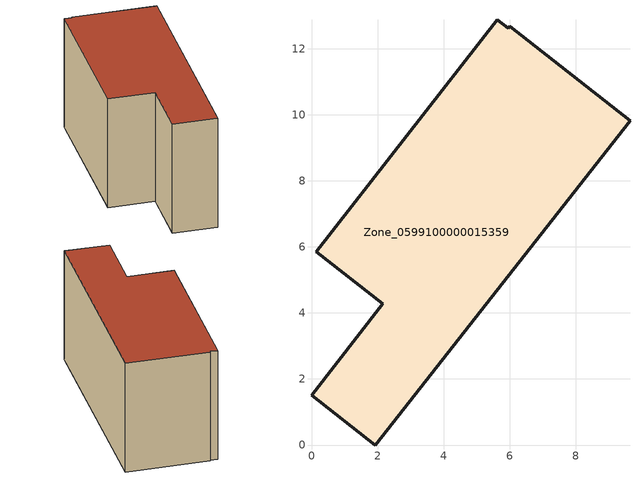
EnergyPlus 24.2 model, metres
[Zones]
Zone_0599100000015359
 floor ground (C_G): 5.63,12.87 5.95,12.62 6,12.68 9.65,9.83 1.94,0 0,1.51 2.16,4.27 0.14,5.85 z3.68
 wall outside (C_F): 5.63,12.87 0.14,5.85 2.16,4.27 0,1.51 1.94,0 9.65,9.83 6,12.68 5.95,12.62 5.63,12.87 z3.68:10.21
 roof outside (C_R): 5.95,12.62 5.63,12.87 0.14,5.85 2.16,4.27 0,1.51 1.94,0 9.65,9.83 6,12.68 z10.21
[BUILDING]
Pand.0599100000015359: North Axis=0; Terrain=City; Loads Convergence Tolerance Value=0.04; Temperature Convergence Tolerance Value=0.4; Solar Distribution=FullExterior; Maximum Number of Warmup Days=25; Minimum Number of Warmup Days=1
[Site:Location]
Rotterdam.The.Hague.AP_ZH_NLD Design_Conditions: Latitude=51.96; Longitude=4.45; Time Zone=1; Elevation=-4.5
[SITE:GROUNDTEMPERATURE:BUILDINGSURFACE]
18, 18, 18, 18, 18, 18, 18, 18, 18, 18, 18, 18
[MATERIAL] Thermal Absorptance=0.9; Solar Absorptance=0.7; Visible Absorptance=0.7
Name | Roughness | Thickness | Conductivity | Density | Specific Heat
G.TC.1946 | MediumSmooth | 0.15 | 1 | 540 | 1210
F.TC.1946 | Rough | 0.3 | 0.857143 | 1920 | 840
R.TC.1946 | MediumRough | 0.2 | 0.909091 | 1500 | 1000
[CONSTRUCTION]
C_G: G.TC.1946
C_F: F.TC.1946
C_R: R.TC.1946
[ZONE]
Zone_0599100000015359: Type=1; Multiplier=1; Ceiling Height=Autocalculate; Volume=Autocalculate; Floor Area=autocalculate; Part of Total Floor Area=Yes
[ZONEINFILTRATION:DESIGNFLOWRATE]
Infil_Zone_0599100000015359: Zone or ZoneList or Space or SpaceList=Zone_0599100000015359; Schedule=AlwaysOn; Design Flow Rate Calculation Method=Flow/Area; Flow Rate per Floor Area=0.003; Constant Term Coefficient=1; Temperature Term Coefficient=0; Velocity Term Coefficient=0; Velocity Squared Term Coefficient=0
[HVACTEMPLATE:ZONE:IDEALLOADSAIRSYSTEM]
Zone_0599100000015359: Maximum Heating Supply Air Temperature=50; Minimum Cooling Supply Air Temperature=13; Maximum Heating Supply Air Humidity Ratio=0.0156; Minimum Cooling Supply Air Humidity Ratio=0.0077; Heating Limit=NoLimit; Cooling Limit=NoLimit; Dehumidification Control Type=ConstantSensibleHeatRatio; Cooling Sensible Heat Ratio=0.7; Dehumidification Setpoint=60; Humidification Control Type=None; Humidification Setpoint=30; Outdoor Air Method=None; Outdoor Air Flow Rate per Person=0.00944; Outdoor Air Flow Rate per Zone Floor Area=0; Outdoor Air Flow Rate per Zone=0; Demand Controlled Ventilation Type=None; Outdoor Air Economizer Type=NoEconomizer; Heat Recovery Type=None; Sensible Heat Recovery Effectiveness=0.7; Latent Heat Recovery Effectiveness=0.65
[ZONECONTROL:THERMOSTAT]
ThermostatControl_Zone_0599100000015359: Zone or ZoneList=Zone_0599100000015359; Control Type Schedule=DualSetpointControlType; Control 1=Thermostat_Zone_0599100000015359; Temperature Difference Between Cutout And Setpoint=0
[THERMOSTATSETPOINT:DUALSETPOINT]
Thermostat_Zone_0599100000015359: Heating Setpoint Temperature Schedule=HeatingSetpoint_Zone_0599100000015359; Cooling Setpoint Temperature Schedule=CoolingSetpoint_Zone_0599100000015359
[SCHEDULE:COMPACT]
HeatingSetpoint_Zone_0599100000015359: Through: 12/31, For: AllDays, Until: 24:00, 21
CoolingSetpoint_Zone_0599100000015359: Through: 12/31, For: AllDays, Until: 24:00, 24
DualSetpointControlType: Through: 12/31, For: AllDays, Until: 24:00, 4
AlwaysOn: Through: 12/31, For: AllDays, Until: 24:00, 1
